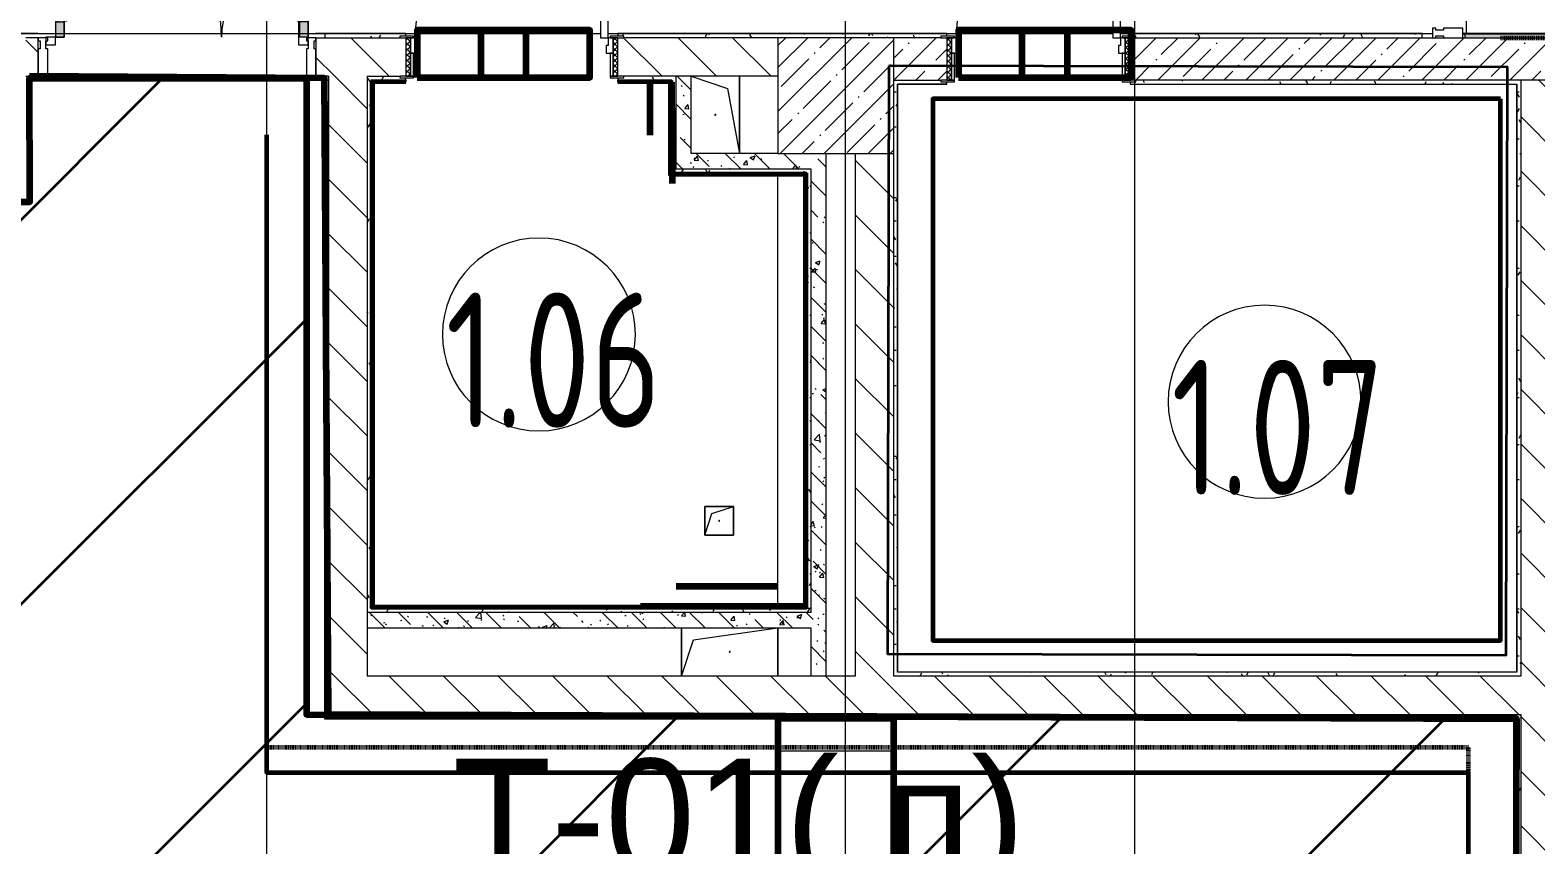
# Model space of a CAD drawing. Header units: millimetres. Extents: x -249154 to 415037, y -45458 to 354837.
# Drawn here: x 12848 to 20654, y 3578 to 7803 of the extents above; entities that cross this region are included whole.
import ezdxf

# ---------------------------------------------------------------- set-up
doc = ezdxf.new("R2010")
doc.units = ezdxf.units.MM
doc.linetypes.add('200_ШТРИХ__ш1_п0_6_', pattern=[320, 200, -120])
doc.linetypes.add('Штрих короткий', pattern=[600, 300, -300])
for name, color, linetype, lineweight in [('0) НЗ Ремонт штукатурка', 6, 'Continuous', 60), ('1) FK12', 5, 'Continuous', 50), ('2)1 штукатурка', 4, 'Continuous', 35), ('3)1 шпаклевка', 4, 'Continuous', 35), ('3.3) Шпаклевка баз. фин. WD5-13', 160, 'Continuous', 140), ('3.4) Ремонт базовой шпаклевки', 6, 'Continuous', 60), ('3.4) Шп. баз 4 в 525 поз 4838м2', 160, 'Continuous', 140), ('3.4) Шп. фин 4 в 529 поз 11227м2', 6, 'Continuous', 140), ('3.5) Ремонт финишной шпаклевки', 3, 'Continuous', 60), ('4) демонтаж НЗ №2', 1, 'Continuous', 35), ('4.1) Дм уборка мусора НЗ 2', 20, 'Continuous', 35), ('501 заделка отвертсии ком', 5, 'Continuous', 158), ('549 штукатурка гипсом', 40, 'Continuous', 60), ('666 покраска FK1', 211, 'Continuous', 60), ('839 штук откосы', 3, 'Continuous', 158), ('874 шпакл откосы', 5, 'Continuous', 158), ('923 Люки', 170, 'Continuous', 120), ('A-AREA-IDEN', 7, 'Continuous', 9), ('A-DETL-GENF', 7, 'Continuous', 9), ('A-DOOR-2', 7, 'Continuous', 5), ('A-DOOR-FRAM-2', 7, 'Continuous', 5), ('A-FLOR', 7, 'Continuous', 9), ('A-GENM', 7, 'Continuous', 9), ('A-GLAZ-CWMG', 7, 'Continuous', 9), ('A-GLAZ-CWMG-1', 7, 'Continuous', 20), ('A-WALL', 7, 'Continuous', 5), ('I-WALL', 7, 'Continuous', 5), ('S-COLS', 7, 'Continuous', 9), ('S-COLS-1', 7, 'Continuous', 5), ('Оси', 7, 'Continuous', 9)]:
    doc.layers.add(name, color=color, linetype=linetype, lineweight=lineweight)
for name, color, linetype, lineweight, true_color in [('A-DOOR-1', 7, 'Continuous', 5, 0xc0c0c0), ('A-DOOR-FRAM-1', 7, 'Continuous', 5, 0xc0c0c0), ('A-WALL-1', 9, 'Continuous', 5, 0x808080), ('A-WALL-FNSH-1', 9, 'Continuous', 5, 0x808080)]:
    doc.layers.add(name, color=color, linetype=linetype, lineweight=lineweight, true_color=true_color)
doc.layers.add('A-FLOR-PATT-1', color=7, linetype='Continuous', lineweight=9, true_color=0xeef6ff, transparency=0.5)
doc.styles.get("Standard").update_dxf_attribs({"font": 'arial.ttf'})
doc.styles.add('СПДС', font='ГОСТ тип А.ttf', dxfattribs={"width": 0.9})
pattern_1 = [(135, (64.7, -136.06), (-141.4214, -141.4214), [])]
pattern_2 = [(135, (64.7, -136.06), (-150.8683, -150.8683), [213.36, -35.56, 7.112, -35.56]), (135, (64.7, 14.71), (-150.8683, -150.8683), []), (50, (64.7, -136.06), (255.0577, -22.3145), [26.67, -293.37]), (355, (64.7, -136.06), (-49.3404, 267.479), [21.336, -234.696]), (100.451, (85.96, -137.92), (205.7195, 245.1636), [22.666, -249.326]), (46.184, (64.7, -64.94), (379.511, -58.86), [40.005, -440.055]), (96.636, (96.33, -69.85), (332.3634, 346.399), [33.999, -373.989]), (351.184, (64.7, -64.94), (332.367, 346.395), [32.004, -352.044]), (21, (100.26, -82.72), (212.2602, -143.1711), [26.67, -293.37]), (326, (100.26, -82.72), (86.5224, 257.8632), [21.336, -234.696]), (71.451, (117.95, -94.65), (298.784, 114.69), [22.666, -249.326]), (37.5, (64.7, -136.06), (4.32385, 118.3775), [6.706, -225.146, 6.706, -231.546, -235.585]), (37.5, (64.7, -136.06), (4.32385, 118.3775), [-470.103, 6.706, -228.879]), (7.5, (64.7, -136.06), (93.5476, 140.2533), [6.706, -129.134, 6.706, -219.812, -89.789]), (7.5, (64.7, -136.06), (93.5476, 140.2533), [-362.356, 6.706, -83.083]), (327.5, (-14.6, -136.06), (189.82734, -8.0202), [6.706, -82.194, 6.706, -270.662, -368.046]), (327.5, (-14.6, -136.06), (189.82734, -8.0202), [-366.268, 6.706, -361.34]), (317.5, (-50.16, -136.06), (207.3811, 35.5976), [6.706, -108.864, 6.706, -177.495, -261.366]), (317.5, (-50.16, -136.06), (207.3811, 35.5976), [-299.771, 6.706, -254.66])]
pattern_3 = [(0, (64.7, -136.06), (243.84, 60.96), [20.117, -162.763, 20.117, -162.763, -975.36]), (0, (64.7, -136.06), (243.84, 60.96), [-365.76, 20.117, -345.643, 20.117, -162.763, -426.72]), (0, (64.7, -136.06), (243.84, 60.96), [-914.4, 20.117, -101.803, 20.117, -284.683]), (120, (156.14, -105.58), (-174.71291, 180.69163), [20.117, -162.763, 20.117, -162.763, -975.36]), (120, (156.14, -105.58), (-174.71291, 180.69163), [-365.76, 20.117, -345.643, 20.117, -162.763, -426.72]), (120, (156.14, -105.58), (-174.71291, 180.69163), [-914.4, 20.117, -101.803, 20.117, -284.683]), (240, (186.62, 16.34), (-69.12709, -241.65163), [20.117, -162.763, 20.117, -162.763, -975.36]), (240, (186.62, 16.34), (-69.12709, -241.65163), [-365.76, 20.117, -345.643, 20.117, -162.763, -426.72]), (240, (186.62, 16.34), (-69.12709, -241.65163), [-914.4, 20.117, -101.803, 20.117, -284.683])]

# ---------------------------------------------------------------- blocks, each defined once
blk = doc.blocks.new('Прямоугольный импост - Импост структурный с накладкой - 160мм Темный-30756008-Объем проектирования 1 этажа')
at = {"layer": 'A-GLAZ-CWMG-1'}
for p, q in [((-50, 0), (-50, 17)), ((-50, 17), (0, 17)), ((-40, 0), (-50, 0)), ((-40, -40), (-40, 0)), ((0, 0), (-10, 0)), ((-10, 0), (-10, -40)), ((0, 17), (0, 0)), ((-50, -140), (-50, -40)), ((-50, -40), (-40, -40)), ((-10, -40), (0, -40)), ((0, -40), (0, -140)), ((0, -140), (-50, -140))]:
    blk.add_line(p, q, dxfattribs=at)
blk = doc.blocks.new('GM_Отверстие прямоугольное _в плите_ - Отверстие-21608348-Объем проектирования 1 этажа')
at = {"layer": 'A-GENM'}
for p, q in [((-250, -125), (-250, 125)), ((-250, 125), (-250, -125)), ((-187.5, 62.5), (250, 125)), ((250, 125), (250, -125)), ((250, -125), (250, 125)), ((-250, -125), (-187.5, 62.5))]:
    blk.add_line(p, q, dxfattribs=at)
for start, end in [(360, 180), (180, 360)]:
    blk.add_arc((0, 0), 2.5, start, end, dxfattribs=at)
blk = doc.blocks.new('GM_Отверстие прямоугольное _в плите_ - Отверстие-23794751-Объем проектирования 1 этажа')
at = {"layer": 'A-GENM'}
for p, q in [((-75, -75), (-75, 75)), ((-75, 75), (75, 75)), ((75, 75), (-75, 75)), ((-75, 75), (-75, -75)), ((-75, -75), (-37.5, 37.5)), ((-37.5, 37.5), (75, 75)), ((75, 75), (75, -75)), ((75, -75), (75, 75)), ((75, -75), (-75, -75)), ((-75, -75), (75, -75))]:
    blk.add_line(p, q, dxfattribs=at)
for start, end in [(360, 180), (180, 360)]:
    blk.add_arc((0, 0), 2.5, start, end, dxfattribs=at)
blk = doc.blocks.new('GM_Отверстие прямоугольное _в плите_ - Отверстие-V115-Объем проектирования 1 этажа')
at = {"layer": 'A-GENM'}
for p, q in [((-200, 125), (200, 125)), ((200, 125), (-200, 125)), ((-137.5, 62.5), (200, 125)), ((-200, -125), (-137.5, 62.5))]:
    blk.add_line(p, q, dxfattribs=at)
for start, end in [(360, 180), (180, 360)]:
    blk.add_arc((0, 0), 2.5, start, end, dxfattribs=at)
blk = doc.blocks.new('BSC_Колонна _Прямоугольная - 600х600-V186-Объем проектирования 1 этажа')
at = {"layer": 'S-COLS-1'}
h = blk.add_hatch(dxfattribs=at)
h.set_pattern_fill('FP_176', color=256, style=0, pattern_type=2)
h.set_pattern_definition([(45, (-16960, -7600), (-114.0493, 114.0493), []), (45, (-16845.95, -7600), (-114.0493, 114.0493), [201.612, -40.322, 6.706, -33.617])])
h.paths.add_polyline_path([(100, -300), (300, -300), (300, 300), (-300, 300), (-300, -300)])
for p, q in [((300, 300), (-300, 300)), ((-300, 300), (-300, -300)), ((300, -300), (300, 300)), ((-300, -300), (300, -300))]:
    blk.add_line(p, q, dxfattribs=at)
blk = doc.blocks.new('110_Дверь_СКБ_1Ст_Внутренняя1 - Д-7_л__950x2100h_Туалет-V200-Объем проектирования 1 этажа')
at = {"layer": 'A-DOOR-2'}
h = blk.add_hatch(dxfattribs=at)
h.set_pattern_fill('FP_88', color=256, style=0, pattern_type=2)
h.set_pattern_definition([(135, (1826.41, 174.685), (-14.14214, -14.14214), []), (225, (1826.41, 174.685), (14.14214, -14.14214), [])])
h.paths.add_polyline_path([(462.5, -110), (487.5, -110), (487.5, 110), (462.5, 109.7), (462.5, -109.8)])
at = {"layer": 'A-DOOR-FRAM-2'}
h = blk.add_hatch(dxfattribs=at)
h.set_pattern_fill('FP_89', color=256, style=0, pattern_type=2)
h.set_pattern_definition([(45, (-296.384, 174.685), (-14.1421, 14.1421), []), (135, (-296.384, 174.685), (-14.1421, -14.1421), [])])
h.paths.add_polyline_path([(-462.5, -110), (-437.5, -110), (-437.5, 110), (-462.5, 110)])
at = {"layer": 'A-DOOR-1'}
for p, q in [((437.5, 960), (397.5, 960)), ((397.5, 960), (397.5, 110)), ((437.5, 110), (437.5, 960)), ((397.5, 110), (437.5, 110))]:
    blk.add_line(p, q, dxfattribs=at)
blk.add_arc((437.5, 110), 850, 90, 180, dxfattribs=at)
at = {"layer": 'A-DOOR-FRAM-1'}
for p, q in [((-422.5, 118), (-492.5, 118)), ((-492.5, 118), (-492.5, 110)), ((-492.5, 110), (-422.5, 110)), ((-437.5, 110), (-462.5, 110)), ((-462.5, 110), (-462.5, -110)), ((-412.5, 110), (-437.5, 110)), ((-437.5, 110), (-437.5, 30)), ((-437.5, -110), (-437.5, 110)), ((-422.5, 110), (-437.5, 110)), ((-437.5, 110), (-437.5, 109)), ((-437.5, 109), (-422.5, 109)), ((-422.5, 110), (-422.5, 118)), ((-422.5, 109), (-422.5, 110)), ((-412.5, 70), (-412.5, 110)), ((437.5, 110), (437.5, 70)), ((462.5, 110), (437.5, 110)), ((517.5, 118), (447.5, 118)), ((447.5, 118), (447.5, 110)), ((462.5, 110), (447.5, 110)), ((447.5, 110), (447.5, 109)), ((447.5, 110), (517.5, 110)), ((447.5, 109), (462.5, 109)), ((462.5, 30), (462.5, 110)), ((487.5, 110), (462.5, 110)), ((462.5, 110), (462.5, -110)), ((462.5, 109), (462.5, 110)), ((487.5, -110), (487.5, 110)), ((517.5, 110), (517.5, 118)), ((-437.5, 30), (-402.5, 30)), ((-422.5, 30), (-437.5, 30)), ((-437.5, 30), (-437.5, -110)), ((-422.5, -110), (-422.5, 30)), ((-402.5, 70), (-412.5, 70)), ((-402.5, 30), (-402.5, 70)), ((437.5, 70), (427.5, 70)), ((427.5, 70), (427.5, 30)), ((427.5, 30), (462.5, 30)), ((462.5, 30), (447.5, 30)), ((447.5, 30), (447.5, -110)), ((462.5, -110), (462.5, 30)), ((-422.5, -110), (-492.5, -110)), ((-492.5, -110), (-492.5, -118)), ((-492.5, -118), (-422.5, -118)), ((-462.5, -110), (-437.5, -110)), ((-437.5, -110), (-422.5, -110)), ((-422.5, -118), (-422.5, -110)), ((447.5, -110), (462.5, -110)), ((517.5, -110), (447.5, -110)), ((447.5, -110), (447.5, -118)), ((447.5, -118), (517.5, -118)), ((462.5, -110), (487.5, -110)), ((517.5, -118), (517.5, -110))]:
    blk.add_line(p, q, dxfattribs=at)
blk = doc.blocks.new('110_Дверь_СКБ_1Ст_Внутренняя1 - Д-4 1100x2100h_су мгн-31800557-Объем проектирования 1 этажа')
at = {"layer": 'A-DOOR-2'}
h = blk.add_hatch(dxfattribs=at)
h.set_pattern_fill('FP_75', color=256, style=0, pattern_type=2)
h.set_pattern_definition([(135, (1751.41, 164.685), (-14.14214, -14.14214), []), (225, (1751.41, 164.685), (14.14214, -14.14214), [])])
h.paths.add_polyline_path([(562.5, 100), (537.5, 100), (537.5, -100), (562.5, -100)])
at = {"layer": 'A-DOOR-FRAM-2'}
h = blk.add_hatch(dxfattribs=at)
h.set_pattern_fill('FP_76', color=256, style=0, pattern_type=2)
h.set_pattern_definition([(45, (-371.384, 164.685), (-14.1421, 14.1421), []), (135, (-371.384, 164.685), (-14.1421, -14.1421), [])])
h.paths.add_polyline_path([(-512.5, 100), (-537.5, 100), (-537.5, -100), (-512.5, -99.3)])
at = {"layer": 'A-DOOR-1'}
for p, q in [((512.5, 1100), (472.5, 1100)), ((472.5, 1100), (472.5, 100)), ((512.5, 100), (512.5, 1100)), ((472.5, 100), (512.5, 100))]:
    blk.add_line(p, q, dxfattribs=at)
blk.add_arc((512.5, 100), 1000, 90, 180, dxfattribs=at)
at = {"layer": 'A-DOOR-FRAM-1'}
for p, q in [((-497.5, 108), (-567.5, 108)), ((-567.5, 108), (-567.5, 100)), ((-567.5, 100), (-497.5, 100)), ((-512.5, 100), (-537.5, 100)), ((-537.5, 100), (-537.5, -100)), ((-487.5, 100), (-512.5, 100)), ((-512.5, 100), (-512.5, 20)), ((-512.5, -100), (-512.5, 100)), ((-497.5, 100), (-512.5, 100)), ((-512.5, 100), (-512.5, 99)), ((-512.5, 99), (-497.5, 99)), ((-497.5, 100), (-497.5, 108)), ((-497.5, 99), (-497.5, 100)), ((-487.5, 60), (-487.5, 100)), ((512.5, 100), (512.5, 60)), ((537.5, 100), (512.5, 100)), ((592.5, 108), (522.5, 108)), ((522.5, 108), (522.5, 100)), ((537.5, 100), (522.5, 100)), ((522.5, 100), (522.5, 99)), ((522.5, 100), (592.5, 100)), ((522.5, 99), (537.5, 99)), ((537.5, 20), (537.5, 100)), ((562.5, 100), (537.5, 100)), ((537.5, 100), (537.5, -100)), ((537.5, 99), (537.5, 100)), ((562.5, -100), (562.5, 100)), ((592.5, 100), (592.5, 108)), ((-512.5, 20), (-477.5, 20)), ((-497.5, 20), (-512.5, 20)), ((-512.5, 20), (-512.5, -100)), ((-497.5, -100), (-497.5, 20)), ((-477.5, 60), (-487.5, 60)), ((-477.5, 20), (-477.5, 60)), ((512.5, 60), (502.5, 60)), ((502.5, 60), (502.5, 20)), ((502.5, 20), (537.5, 20)), ((537.5, 20), (522.5, 20)), ((522.5, 20), (522.5, -100)), ((537.5, -100), (537.5, 20)), ((-497.5, -100), (-567.5, -100)), ((-567.5, -100), (-567.5, -108)), ((-567.5, -108), (-497.5, -108)), ((-537.5, -100), (-512.5, -100)), ((-512.5, -100), (-497.5, -100)), ((-497.5, -108), (-497.5, -100)), ((522.5, -100), (537.5, -100)), ((592.5, -100), (522.5, -100)), ((522.5, -100), (522.5, -108)), ((522.5, -108), (592.5, -108)), ((537.5, -100), (562.5, -100)), ((592.5, -108), (592.5, -100))]:
    blk.add_line(p, q, dxfattribs=at)
blk = doc.blocks.new('Прямоугольный импост - Импост структурный с накладкой - 190мм-32633035-Объем проектирования 1 этажа')
at = {"layer": 'A-GLAZ-CWMG-1'}
for p, q in [((-50, 40), (-50, 190)), ((-50, 190), (0, 190)), ((0, 190), (0, 40)), ((-40, 40), (-50, 40)), ((-50, -17), (-50, 0)), ((-50, 0), (-40, 0)), ((-40, 0), (-40, 40)), ((-10, 40), (-10, 0)), ((0, 40), (-10, 40)), ((-10, 0), (0, 0)), ((0, 0), (0, -17)), ((0, -17), (-50, -17))]:
    blk.add_line(p, q, dxfattribs=at)
blk = doc.blocks.new('Дверь_Витражная_остекление_ - ВВ-6 остекление-32633143-Объем проектирования 1 этажа')
at = {"layer": 'A-DETL-GENF'}
for p, q in [((-630, 880), (-585, 880)), ((-630, 880), (-630, 20)), ((-585, 880), (-630, 880)), ((-630, 880), (-630, 20)), ((-585, 880), (-585, 20)), ((-585, 20), (-585, 880)), ((-630, 800), (-585, 800)), ((-620, 800), (-620, 100)), ((-576, 800), (-576, 100)), ((680, 420), (635, 420)), ((635, 420), (635, 20)), ((680, 420), (635, 420)), ((635, 420), (635, 20)), ((680, 420), (680, 20)), ((680, 20), (680, 420)), ((626, 340), (626, 100)), ((680, 340), (635, 340)), ((670, 340), (670, 100)), ((-630, 100), (-585, 100)), ((680, 100), (635, 100)), ((-585, 20), (-630, 20)), ((-630, 20), (-585, 20))]:
    blk.add_line(p, q, dxfattribs=at)
at = {"layer": 'A-DOOR-1'}
for p, q in [((-630, 880), (-630, 20)), ((630, 420), (630, 20)), ((-630, 20), (-680, 20)), ((-680, 20), (-680, -20)), ((-630, -20), (-630, 20)), ((680, 20), (630, 20)), ((630, 20), (630, -20)), ((680, -20), (680, 20)), ((-680, -20), (-630, -20)), ((630, -20), (680, -20))]:
    blk.add_line(p, q, dxfattribs=at)
for centre, radius, start, end in [((-630, 20), 860, 360, 90), ((630, 20), 400, 90, 180)]:
    blk.add_arc(centre, radius, start, end, dxfattribs=at)
blk = doc.blocks.new('Прямоугольный импост - Импост структурный с накладкой - 190мм-33226183-Объем проектирования 1 этажа')
at = {"layer": 'A-GLAZ-CWMG-1'}
for p, q in [((0, 190), (-50, 190)), ((-50, 190), (-50, 40)), ((0, 40), (0, 190)), ((-50, 40), (-40, 40)), ((-40, 0), (-50, 0)), ((-50, 0), (-50, -17)), ((-40, 40), (-40, 0)), ((-10, 0), (-10, 40)), ((-10, 40), (0, 40)), ((0, 0), (-10, 0)), ((0, -17), (0, 0)), ((-50, -17), (0, -17))]:
    blk.add_line(p, q, dxfattribs=at)
blk = doc.blocks.new('Марка_Помещения - Номер-25198446-Объем проектирования 1 этажа')
at = {"layer": 'A-AREA-IDEN'}
for start, end in [(360, 180), (180, 360)]:
    blk.add_arc((0, 0), 2.5, start, end, dxfattribs=at)

msp = doc.modelspace()

# ---------------------------------------------------------------- hatches: boundary and pattern name
at = {"layer": '4.1) Дм уборка мусора НЗ 2'}
h = msp.add_hatch(dxfattribs=at)
h.set_pattern_fill('ANSI31', color=1, scale=444)
h.paths.add_polyline_path([(14279.7, 7553.9), (12844.7, 7553.9), (12845.7, 6912.9), (11523.7, 6912.9), (11541.5, 7027.5), (11523.7, 7542.9), (8825.7, 7542.9), (8825.7, 6983.9), (7724.7, 7003.9), (7703.7, 7556.9), (3870.3, 7556.9), (3870.3, 383.9), (6873.7, 383.9), (6873.7, 384.9), (8344.4, 384.9), (8344.4, 383.9), (9403.4, 383.9), (9403.4, 384.9), (9995.7, 384.9), (12203.7, 383.9), (12203.7, 385.4), (12843.3, 363.3), (12843.3, 383.9), (14938.4, 383.9), (14937.2, 371.4), (15695.7, 384.9), (15695.7, 308.9), (16553.5, 308.9), (17343.8, 365.3), (17343.8, 383.9), (20540.8, 383.9), (20553.7, 4232.9), (14279.7, 4253.9)])
at = {"layer": 'A-FLOR-PATT-1'}
h = msp.add_hatch(color=256, dxfattribs=at)
h.paths.add_polyline_path([(12979.7, 7783.9), (13024.7, 7783.9), (13024.7, 8626.9), (12979.7, 8626.9), (12979.7, 8277.3)])
h.paths.add_polyline_path([(14244.7, 7783.9), (14289.7, 7783.9), (14289.7, 8166.9), (14244.7, 8166.9), (14244.7, 7806.5)])
h.paths.add_polyline_path([(6429.7, 7783.9), (6429.7, 8676.9), (6384.7, 8676.9), (6384.7, 7783.9)])
h.paths.add_polyline_path([(4609.7, 7783.9), (4654.7, 7783.9), (4654.7, 8656.9), (4609.7, 8656.9), (4609.7, 7836)])
h.paths.add_polyline_path([(20125, 8913.9), (20125, 8948.9), (19267.9, 8948.9), (19267.6, 8945.2), (20118, 8945.2), (20118, 8913.9)])
h.paths.add_polyline_path([(20118, 10678.9), (20125, 10678.9), (20125, 10713.9), (20118, 10713.9)])
h = msp.add_hatch(color=256, dxfattribs=at)
h.paths.add_polyline_path([(4654.7, 7756.9), (4654.7, 7783.9), (4609.7, 7783.9), (4609.7, 7763.9), (4619.7, 7763.9), (4619.7, 7756.9)])
h.paths.add_polyline_path([(14244.7, 7766.9), (14289.7, 7766.9), (14289.7, 7783.9), (14244.7, 7783.9)])
h.paths.add_polyline_path([(12979.7, 7766.9), (13024.7, 7766.9), (13024.7, 7783.9), (12979.7, 7783.9)])
at = {"layer": 'I-WALL'}
h = msp.add_hatch(dxfattribs=at)
h.set_pattern_fill('FP_23', color=256, style=0, pattern_type=2)
h.set_pattern_definition(pattern_1)
h.paths.add_polyline_path([(16194.7, 7563.9), (16724.7, 7563.9), (16724.7, 7763.9), (15894.7, 7763.9), (15894.7, 7563.9), (16174.7, 7563.9)])
h.paths.add_polyline_path([(14614.7, 7563.9), (14794.7, 7563.9), (14794.7, 7763.9), (14329.7, 7763.9), (14329.7, 7563.9), (14594.7, 7563.9)])
h.paths.add_polyline_path([(12889.7, 7563.9), (12889.7, 7763.9), (12824.7, 7763.9), (12824.7, 7563.9), (12844.7, 7563.9)])
h = msp.add_hatch(dxfattribs=at)
h.set_pattern_fill('FP_191', color=256, style=0, pattern_type=2)
h.set_pattern_definition(pattern_3)
h.paths.add_polyline_path([(20064.7, 7763.9), (20064.7, 7783.9), (18549.7, 7783.9), (18549.7, 7771.9), (18579.7, 7771.9), (18579.7, 7763.9), (19341, 7763.9)])
h.paths.add_polyline_path([(17344.7, 7763.9), (17569.7, 7763.9), (17569.7, 7771.9), (17599.7, 7771.9), (17599.7, 7783.9), (15919.7, 7783.9), (15920.7, 7771.9), (15924.7, 7771.9), (15924.7, 7763.9), (17324.7, 7763.9)])
h.paths.add_polyline_path([(14699.1, 7763.9), (14764.7, 7763.9), (14764.7, 7771.9), (14794.7, 7771.9), (14794.7, 7783.9), (14374.7, 7783.9), (14374.7, 7763.9), (14614.7, 7763.9)])
h = msp.add_hatch(dxfattribs=at)
h.set_pattern_fill('FP_1', color=256, style=0, pattern_type=2)
h.set_pattern_definition([(45, (64.7, -136.06), (-114.0493, 114.0493), []), (45, (178.75, -136.06), (-114.0493, 114.0493), [201.612, -40.322, 6.706, -33.617])])
h.paths.add_polyline_path([(20554.7, 7543.9), (21974.7, 7543.9), (21974.7, 7763.9), (18549.7, 7763.9), (18549.7, 7543.9), (20372.5, 7543.9)])
h.paths.add_polyline_path([(17569.7, 7543.9), (17599.7, 7543.9), (17599.7, 7763.9), (17324.7, 7763.9), (17324.7, 7543.9), (17344.7, 7543.9)])
h = msp.add_hatch(dxfattribs=at)
h.set_pattern_fill('FP_191', color=256, style=0, pattern_type=2)
h.set_pattern_definition(pattern_3)
h.paths.add_polyline_path([(29474.4, 7763.9), (30274.7, 7763.9), (30274.7, 7783.9), (25074.7, 7783.9), (25074.7, 7763.9), (29274.4, 7763.9)])
h.paths.add_polyline_path([(38554.7, 7763.9), (38604.7, 7763.9), (38604.7, 7783.9), (32774.7, 7783.9), (32774.7, 7763.9), (38534.6, 7763.9)])
h.paths.add_polyline_path([(22435.6, 7763.9), (22574.7, 7763.9), (22574.7, 7783.9), (20284.7, 7783.9), (20284.7, 7763.9), (21974.7, 7763.9)])
h = msp.add_hatch(dxfattribs=at)
h.set_pattern_fill('FP_191', color=256, style=0, pattern_type=2)
h.set_pattern_definition(pattern_3)
h.paths.add_polyline_path([(14394.7, 4233.9), (14394.7, 7563.9), (14374.7, 7555.9), (14374.7, 4233.9)])
h.paths.add_polyline_path([(14374.7, 7556.9), (14394.7, 7563.9), (14374.7, 7563.9)])
h = msp.add_hatch(dxfattribs=at)
h.set_pattern_fill('FP_23', color=256, style=0, pattern_type=2)
h.set_pattern_definition(pattern_1)
h.paths.add_polyline_path([(14462.1, 4453.9), (14594.7, 4453.9), (14594.7, 7563.9), (14394.7, 7563.9), (14394.7, 4453.9)])
h = msp.add_hatch(dxfattribs=at)
h.set_pattern_fill('FP_191', color=256, style=0, pattern_type=2)
h.set_pattern_definition(pattern_3)
h.paths.add_polyline_path([(16194.7, 7543.9), (16194.7, 7563.9), (15924.7, 7561.6), (15924.7, 7555.9), (15894.7, 7555.9), (15894.7, 7543.9), (16174.7, 7543.9)])
h.paths.add_polyline_path([(14764.7, 7543.9), (14794.7, 7543.9), (14794.7, 7555.9), (14764.7, 7555.9), (14764.7, 7563.9), (14594.7, 7563.9), (14594.7, 7543.9), (14699.1, 7543.9)])
h = msp.add_hatch(dxfattribs=at)
h.set_pattern_fill('FP_191', color=256, style=0, pattern_type=2)
h.set_pattern_definition(pattern_3)
h.paths.add_polyline_path([(14594.7, 4783.9), (14614.7, 4783.9), (14614.7, 7542.9), (14594.7, 7543.9), (14594.7, 4803.9)])
h = msp.add_hatch(dxfattribs=at)
h.set_pattern_fill('FP_191', color=256, style=0, pattern_type=2)
h.set_pattern_definition(pattern_3)
h.paths.add_polyline_path([(16174.7, 7083.9), (16194.7, 7083.9), (16194.7, 7543.9), (16174.7, 7542.3), (16174.7, 7133.9)])
h = msp.add_hatch(dxfattribs=at)
h.set_pattern_fill('FP_41', color=256, style=0, pattern_type=2)
h.set_pattern_definition(pattern_2)
h.paths.add_polyline_path([(16246.4, 7083.9), (16274.7, 7083.9), (16274.7, 7563.9), (16194.7, 7563.9), (16194.7, 7083.9)])
h = msp.add_hatch(dxfattribs=at)
h.set_pattern_fill('FP_191', color=256, style=0, pattern_type=2)
h.set_pattern_definition(pattern_3)
h.paths.add_polyline_path([(20554.7, 7523.9), (20574.7, 7523.9), (20574.7, 7543.9)])
h.paths.add_polyline_path([(20372.5, 7523.9), (20554.7, 7524.9), (20574.7, 7543.9), (18579.7, 7543.6), (18579.7, 7535.9), (18549.7, 7535.9), (18549.7, 7523.9), (20294.7, 7523.9)])
h.paths.add_polyline_path([(17345.7, 7523.9), (17599.7, 7523.9), (17599.7, 7535.9), (17569.7, 7535.9), (17569.7, 7543.9), (17324.7, 7543.9), (17344.7, 7524.9)])
h.paths.add_polyline_path([(17344.7, 7523.9), (17324.7, 7543.9), (17324.7, 7523.9)])
h = msp.add_hatch(dxfattribs=at)
h.set_pattern_fill('FP_191', color=256, style=0, pattern_type=2)
h.set_pattern_definition(pattern_3)
h.paths.add_polyline_path([(17343, 4453.9), (17344.7, 4453.9), (17344.7, 7523.9), (17324.7, 7523.9), (17324.7, 4453.9)])
h = msp.add_hatch(dxfattribs=at)
h.set_pattern_fill('FP_191', color=256, style=0, pattern_type=2)
h.set_pattern_definition(pattern_3)
h.paths.add_polyline_path([(20574.7, 4473.9), (20574.7, 7523.9), (20554.7, 7523.9), (20554.7, 4474.9), (20572.5, 4474)])
h = msp.add_hatch(dxfattribs=at)
h.set_pattern_fill('FP_23', color=256, style=0, pattern_type=2)
h.set_pattern_definition(pattern_1)
h.paths.add_polyline_path([(20774.7, -36.1), (20774.7, 7543.9), (20574.7, 7543.9), (20574.7, -36.1)])
h = msp.add_hatch(dxfattribs=at)
h.set_pattern_fill('FP_41', color=256, style=0, pattern_type=2)
h.set_pattern_definition(pattern_2)
h.paths.add_polyline_path([(16274.7, 7083.9), (16894.7, 7083.9), (16894.7, 7163.9), (16274.7, 7163.9), (16274.7, 7133.9)])
h = msp.add_hatch(dxfattribs=at)
h.set_pattern_fill('FP_41', color=256, style=0, pattern_type=2)
h.set_pattern_definition(pattern_2)
h.paths.add_polyline_path([(16894.7, 4453.9), (16974.7, 4453.9), (16974.7, 7163.9), (16894.7, 7163.9), (16894.7, 4703.9)])
h = msp.add_hatch(dxfattribs=at)
h.set_pattern_fill('FP_23', color=256, style=0, pattern_type=2)
h.set_pattern_definition(pattern_1)
h.paths.add_polyline_path([(17124.7, 4453.9), (17324.7, 4453.9), (17324.7, 7163.9), (17124.7, 7163.9), (17124.7, 4803.9)])
h = msp.add_hatch(dxfattribs=at)
h.set_pattern_fill('FP_191', color=256, style=0, pattern_type=2)
h.set_pattern_definition(pattern_3)
h.paths.add_polyline_path([(16873.7, 7063.9), (16874.4, 7083.9), (16174.7, 7083.9), (16174.7, 7063.9), (16863.7, 7063.9)])
h = msp.add_hatch(dxfattribs=at)
h.set_pattern_fill('FP_191', color=256, style=0, pattern_type=2)
h.set_pattern_definition(pattern_3)
h.paths.add_polyline_path([(16894.7, 4803.9), (16894.7, 7083.9), (16874.7, 7083.9), (16874.8, 4804.9)])
h = msp.add_hatch(dxfattribs=at)
h.set_pattern_fill('FP_41', color=256, style=0, pattern_type=2)
h.set_pattern_definition(pattern_2)
h.paths.add_polyline_path([(16892.1, 4703.9), (16894.7, 4703.9), (16894.7, 4783.9), (14594.7, 4783.9), (14594.7, 4703.9), (16874.7, 4703.9)])
h = msp.add_hatch(dxfattribs=at)
h.set_pattern_fill('FP_191', color=256, style=0, pattern_type=2)
h.set_pattern_definition(pattern_3)
h.paths.add_polyline_path([(16894.7, 4783.9), (16894.7, 4803.9), (14615.7, 4803.9), (14615, 4783.9), (16874.7, 4783.9)])
h = msp.add_hatch(dxfattribs=at)
h.set_pattern_fill('FP_23', color=256, style=0, pattern_type=2)
h.set_pattern_definition(pattern_1)
h.paths.add_polyline_path([(20554.7, 4253.9), (20574.7, 4253.9), (20574.7, 4453.9), (14394.7, 4453.9), (14394.7, 4253.9), (20372.5, 4253.9)])
h = msp.add_hatch(dxfattribs=at)
h.set_pattern_fill('FP_191', color=256, style=0, pattern_type=2)
h.set_pattern_definition(pattern_3)
h.paths.add_polyline_path([(20372.5, 4453.9), (20574.7, 4453.9), (20574.7, 4473.9), (17345.7, 4473.9), (17344.7, 4453.9), (19112.5, 4453.9)])
h = msp.add_hatch(dxfattribs=at)
h.set_pattern_fill('FP_191', color=256, style=0, pattern_type=2)
h.set_pattern_definition(pattern_3)
h.paths.add_polyline_path([(20574.7, 4253.9), (14394.7, 4253.9), (14394.7, 4233.9), (20554.7, 4234.9), (20560.9, 4240.8)])
h.paths.add_polyline_path([(20574.7, 4233.9), (20574.7, 4253.9), (20554.7, 4233.9), (20573.5, 4233.9)])
h = msp.add_hatch(dxfattribs=at)
h.set_pattern_fill('FP_191', color=256, style=0, pattern_type=2)
h.set_pattern_definition(pattern_3)
h.paths.add_polyline_path([(20574.7, -36.1), (20574.7, 4233.9), (20554.7, 4233.9), (20555.8, 2.7), (20564.9, -16.1)])
h.paths.add_polyline_path([(20574.7, -36.1), (20554.7, 2.6), (20554.7, -36.1)])

# ---------------------------------------------------------------- linework, layer by layer
for p, q in [((14614.7, 7532.9), (14794.7, 7532.9)), ((14625.7, 4803.9), (14625.7, 7543.9)), ((14794.7, 7532.9), (14794.7, 7543.9)), ((15894.7, 7543.9), (15894.7, 7532.9)), ((15894.7, 7532.9), (16174.7, 7532.9)), ((16163.7, 7543.9), (16163.7, 7052.9)), ((16174.7, 7532.9), (16174.7, 7052.9)), ((16163.7, 7052.9), (16874.7, 7052.9)), ((16863.7, 7063.9), (16174.7, 7063.9)), ((16863.7, 7063.9), (16863.7, 4803.9)), ((16874.7, 4814.9), (14614.7, 4814.9))]:
    msp.add_line(p, q)
at = {"layer": '0) НЗ Ремонт штукатурка', "color": 3, "linetype": '200_ШТРИХ__ш1_п0_6_', "ltscale": 0.03}
msp.add_lwpolyline([(20470.2, 7763.9), (29874.4, 7763.9)], dxfattribs=at)
at = {"layer": '1) FK12'}
msp.add_lwpolyline([(15894.7, 7532.9), (16163.7, 7532.9), (16163.7, 7052.9), (16863.7, 7052.9), (16863.7, 4814.9), (14625.7, 4814.9), (14625.7, 7532.9), (14794.7, 7532.9)], dxfattribs=at)
at = {"layer": '2)1 штукатурка'}
msp.add_lwpolyline([(3813.7, 7556.9), (7702.7, 7556.9), (7723.7, 7003.9), (8803.7, 7003.9), (8803.7, 7563.9), (11623.7, 7563.9), (11522.7, 6912.9), (12844.7, 6912.9), (12843.7, 7553.9), (14278.7, 7553.9), (14278.7, 4253.9), (20552.7, 4232.9), (20538.6, 4.9), (19402.7, -36.1)], dxfattribs=at)
at = {"layer": '3)1 шпаклевка'}
for p, q in [((14615.7, 7542.9), (14794.7, 7542.9)), ((14615.7, 4804.9), (14615.7, 7542.9)), ((15894.7, 7542.9), (16173.7, 7542.9)), ((16173.7, 7542.9), (16173.7, 7062.9)), ((16173.7, 7062.9), (16873.7, 7062.9)), ((16873.7, 7062.9), (16873.7, 4804.9)), ((16873.7, 4804.9), (14615.7, 4804.9))]:
    msp.add_line(p, q, dxfattribs=at)
at = {"layer": '3)1 шпаклевка', "flags": 128}
msp.add_lwpolyline([(17299.1, 7617.9), (17292, 4569.9), (20500, 4562.4), (20507.1, 7610.4)], close=True, dxfattribs=at)
at = {"layer": '3)1 шпаклевка'}
msp.add_lwpolyline([(12823.9, -36.1), (14903.9, 24.2), (14936.4, 371.4), (15694.9, 384.9), (15694.9, 24.2), (16552.7, 24.2), (16552.7, 308.9), (17323.9, 363.9), (17344.9, 3.9), (20552.9, 4.9), (20552.9, 4232.9), (14393.9, 4253.9), (14372.9, 7553.9), (12843.9, 7563.9)], dxfattribs=at)
at = {"layer": '3.3) Шпаклевка баз. фин. WD5-13', "ltscale": 0.5}
for points in [[(16061, 7532.9), (16061, 7257.8)], [(16196.7, 4919.8), (16724.7, 4919.8)]]:
    msp.add_lwpolyline(points, dxfattribs=at)
at = {"layer": '3.4) Ремонт базовой шпаклевки', "linetype": 'Штрих короткий', "ltscale": 0.01}
msp.add_lwpolyline([(20469.6, 7447.7), (17526.8, 7447.7), (17526.8, 4638.2), (20469.6, 4638.2)], close=True, dxfattribs=at)
msp.add_lwpolyline([(20304.9, 308.9), (20304.9, 3951.9), (14074.7, 3951.9), (14074.7, 7260.6)], dxfattribs=at)
at = {"layer": '3.4) Шп. баз 4 в 525 поз 4838м2'}
for points in [[(14279.7, 7553.9), (14279.7, 4253.9), (20553.7, 4232.9), (20539.6, 4.9), (19403.7, -36.1)], [(14904.7, 24.2), (14937.2, 371.4), (15695.7, 384.9), (15695.7, 24.2), (16553.5, 24.2), (16553.5, 308.9), (17324.7, 363.9), (17345.7, 3.9), (20553.7, 4.9), (20553.7, 4232.9), (14394.7, 4253.9), (14373.7, 7553.9)]]:
    msp.add_lwpolyline(points, dxfattribs=at)
at = {"layer": '3.4) Шп. фин 4 в 529 поз 11227м2'}
for points in [[(3814.7, 7556.9), (7703.7, 7556.9), (7724.7, 7003.9), (8804.7, 7003.9), (8804.7, 7563.9), (11624.7, 7563.9), (11523.7, 6912.9), (12845.7, 6912.9), (12844.7, 7553.9), (14279.7, 7553.9), (14279.7, 4253.9), (20553.7, 4232.9), (20539.6, 4.9), (19403.7, -36.1)], [(12824.7, -36.1), (14904.7, 24.2), (14937.2, 371.4), (15695.7, 384.9), (15695.7, 24.2), (16553.5, 24.2), (16553.5, 308.9), (17324.7, 363.9), (17345.7, 3.9), (20553.7, 4.9), (20553.7, 4232.9), (14394.7, 4253.9), (14373.7, 7553.9), (12844.7, 7563.9)]]:
    msp.add_lwpolyline(points, dxfattribs=at)
at = {"layer": '3.5) Ремонт финишной шпаклевки', "linetype": 'Штрих короткий', "ltscale": 0.01}
msp.add_lwpolyline([(7433.9, 6899.2), (7384.7, 7556.9), (4207.2, 7556.9), (4207.2, 584.4), (20304.9, 584.4), (20304.9, 4082.6), (14074.7, 4082.6), (14074.7, 7260.6)], dxfattribs=at)
at = {"layer": '4) демонтаж НЗ №2'}
for points in [[(3814.7, 7556.9), (7703.7, 7556.9), (7724.7, 7003.9), (8804.7, 7003.9), (8804.7, 7563.9), (11624.7, 7563.9), (11523.7, 6912.9), (12845.7, 6912.9), (12844.7, 7553.9), (14279.7, 7553.9), (14279.7, 4253.9), (20553.7, 4232.9), (20539.6, 4.9), (19403.7, -36.1)], [(12824.7, -36.1), (14904.7, 24.2), (14937.2, 371.4), (15695.7, 384.9), (15695.7, 24.2), (16553.5, 24.2), (16553.5, 308.9), (17324.7, 363.9), (17345.7, 3.9), (20553.7, 4.9), (20553.7, 4232.9), (14394.7, 4253.9), (14373.7, 7553.9), (12844.7, 7563.9)]]:
    msp.add_lwpolyline(points, dxfattribs=at)
at = {"layer": '501 заделка отвертсии ком', "ltscale": 0.5}
for points in [[(14854.7, 7556.9), (15420, 7556.9), (15420, 7802.8), (14854.7, 7802.8)], [(15184.6, 7556.9), (15750, 7556.9), (15750, 7802.8), (15184.6, 7802.8)], [(17659.7, 7556.9), (18225, 7556.9), (18225, 7802.8), (17659.7, 7802.8)], [(17989.6, 7556.9), (18555, 7556.9), (18555, 7802.8), (17989.6, 7802.8)]]:
    msp.add_lwpolyline(points, close=True, dxfattribs=at)
at = {"layer": '549 штукатурка гипсом', "ltscale": 0.01}
msp.add_lwpolyline([(20469.6, 7447.7), (17526.8, 7447.7), (17526.8, 4638.2), (20469.6, 4638.2)], close=True, dxfattribs=at)
msp.add_lwpolyline([(20304.9, 308.9), (20304.9, 3951.9), (14074.7, 3951.9), (14074.7, 7260.6)], dxfattribs=at)
at = {"layer": '666 покраска FK1'}
msp.add_lwpolyline([(12824.7, -36.1), (14904.7, 24.2), (14937.2, 371.4), (15695.7, 384.9), (15695.7, 24.2), (16553.5, 24.2), (16553.5, 308.9), (17324.7, 363.9), (17345.7, 3.9), (20553.7, 4.9), (20553.7, 4232.9), (14394.7, 4253.9), (14373.7, 7553.9), (12844.7, 7563.9)], dxfattribs=at)
at = {"layer": '666 покраска FK1', "ltscale": 0.01}
msp.add_lwpolyline([(20469.6, 7447.7), (17526.8, 7447.7), (17526.8, 4638.2), (20469.6, 4638.2)], close=True, dxfattribs=at)
at = {"layer": '839 штук откосы', "ltscale": 0.5}
msp.add_lwpolyline([(16724.7, 371.4), (17324.7, 371.4), (17324.7, 4233.9), (16724.7, 4233.9)], close=True, dxfattribs=at)
at = {"layer": '874 шпакл откосы', "ltscale": 0.5}
msp.add_lwpolyline([(16724.7, 371.4), (17324.7, 371.4), (17324.7, 4233.9), (16724.7, 4233.9)], close=True, dxfattribs=at)
at = {"layer": '923 Люки', "ltscale": 0.5}
for points in [[(16177.9, 7008.8), (16174.7, 7532.9)], [(16863.7, 4814.9), (16011.3, 4814.9)]]:
    msp.add_lwpolyline(points, dxfattribs=at)
at = {"layer": 'A-FLOR'}
for p, q in [((20294.7, 7783.9), (20294.7, 11743.9)), ((15804.7, 7783.9), (3057.9, 7783.9)), ((14374.7, 7783.9), (14374.7, 7763.9)), ((14794.7, 7771.9), (14794.7, 7783.9)), ((18459.7, 7783.9), (15844.7, 7783.9)), ((15894.7, 7783.9), (15894.7, 7771.9)), ((17599.7, 7771.9), (17599.7, 7783.9)), ((20118, 7783.9), (18499.7, 7783.9)), ((18549.7, 7783.9), (18549.7, 7771.9)), ((20275, 7783.9), (30274.7, 7783.9)), ((14374.7, 7563.9), (14374.7, 7556.9)), ((14374.7, 7555.9), (14374.7, 7277.7)), ((17344.7, 4473.9), (17344.7, 7523.9)), ((18549.7, 7535.9), (18549.7, 7523.9)), ((18549.7, 7523.9), (20553.7, 7523.9)), ((20554.7, 7523.9), (20554.7, 4474.9)), ((14374.7, 7276.5), (14374.7, 4233.9)), ((16724.7, 4814.9), (16724.7, 7052.9)), ((16724.7, 4453.9), (16724.7, 4703.9)), ((20554.7, 4473.9), (17345.7, 4473.9)), ((14374.7, 4233.9), (20553.7, 4233.9)), ((16724.7, 4063.9), (16724.7, 4233.9)), ((17324.7, 4233.9), (17324.7, 4063.9)), ((20554.7, 4233.9), (20554.7, 386.7)), ((17324.7, 4063.9), (16724.7, 4063.9))]:
    msp.add_line(p, q, dxfattribs=at)
at = {"layer": 'A-WALL'}
for p, q in [((14329.7, 7763.9), (14764.7, 7763.9)), ((16724.7, 7763.9), (15924.7, 7763.9)), ((14614.7, 7543.9), (14614.7, 7543.9)), ((14794.7, 7543.9), (14614.7, 7543.9)), ((14614.7, 7532.9), (14614.7, 4803.9)), ((15894.7, 7543.9), (16174.7, 7543.9)), ((16174.7, 7063.9), (16174.7, 7543.9)), ((16874.7, 7063.9), (16873.7, 7063.9)), ((16874.7, 7063.9), (16874.7, 4814.9)), ((16894.7, 4803.9), (14625.7, 4803.9)), ((16874.7, 4803.9), (16874.7, 4804.9)), ((17345.7, 4473.9), (17344.7, 4473.9)), ((20554.7, 4474.9), (20554.7, 4473.9))]:
    msp.add_line(p, q, dxfattribs=at)
at = {"layer": 'A-WALL-1'}
for p, q in [((12889.7, 7763.9), (12824.7, 7763.9)), ((12889.7, 7563.9), (12889.7, 7763.9)), ((14329.7, 7763.9), (14329.7, 7563.9)), ((14374.7, 7783.9), (14374.7, 7763.9)), ((15919.7, 7783.9), (15919.7, 7771.9)), ((17569.7, 7763.9), (17324.7, 7763.9)), ((18579.7, 7763.9), (21974.7, 7763.9)), ((20064.7, 7763.9), (20064.7, 7783.9)), ((20284.7, 7783.9), (20284.7, 7763.9)), ((12824.7, 7563.9), (12889.7, 7563.9)), ((14394.7, 7563.9), (14329.7, 7563.9)), ((14374.7, 7556.9), (14374.7, 7277.7)), ((14394.7, 7563.9), (14394.7, 4253.9)), ((14594.7, 7563.9), (14764.7, 7563.9)), ((14594.7, 7563.9), (14594.7, 4453.9)), ((14794.7, 7543.9), (14794.7, 7555.9)), ((15894.7, 7555.9), (15894.7, 7543.9)), ((16724.7, 7563.9), (15924.7, 7563.9)), ((16194.7, 7563.9), (16194.7, 7083.9)), ((16274.7, 7163.9), (16274.7, 7563.9)), ((17324.7, 7543.9), (17569.7, 7543.9)), ((17344.7, 7523.9), (17345.7, 7523.9)), ((17599.7, 7523.9), (17599.7, 7535.9)), ((21974.7, 7543.9), (18579.7, 7543.9)), ((20553.7, 7523.9), (20554.7, 7523.9)), ((20574.7, 7543.9), (20574.7, 4453.9)), ((16724.7, 7163.9), (16274.7, 7163.9)), ((16974.7, 4453.9), (16974.7, 7163.9)), ((17124.7, 7163.9), (17124.7, 4453.9)), ((17324.7, 4453.9), (17324.7, 7163.9)), ((16194.7, 7083.9), (16894.7, 7083.9)), ((16894.7, 7083.9), (16894.7, 4783.9)), ((16894.7, 4783.9), (14594.7, 4783.9)), ((14594.7, 4703.9), (16894.7, 4703.9)), ((16894.7, 4703.9), (16894.7, 4453.9)), ((17124.7, 4453.9), (14594.7, 4453.9)), ((20574.7, 4453.9), (17324.7, 4453.9)), ((14394.7, 4253.9), (20574.7, 4253.9)), ((20553.7, 4233.9), (20554.7, 4233.9)), ((20574.7, 4253.9), (20574.7, -36.1))]:
    msp.add_line(p, q, dxfattribs=at)
at = {"layer": 'A-WALL-FNSH-1'}
for p, q in [((12889.7, 7784.9), (7724.7, 7784.9)), ((12889.7, 7783.9), (12889.7, 7784.9)), ((14794.7, 7784.9), (14329.7, 7784.9)), ((14329.7, 7784.9), (14329.7, 7783.9)), ((14794.7, 7783.9), (14794.7, 7784.9)), ((17599.7, 7784.9), (15894.7, 7784.9)), ((15894.7, 7784.9), (15894.7, 7783.9)), ((17599.7, 7783.9), (17599.7, 7784.9)), ((20064.7, 7784.9), (18549.7, 7784.9)), ((18549.7, 7784.9), (18549.7, 7783.9)), ((20064.7, 7783.9), (20064.7, 7784.9)), ((22574.7, 7784.9), (20274.7, 7784.9)), ((20274.7, 7784.9), (20274.7, 7783.9)), ((20274.7, 7783.9), (20275, 7783.9)), ((12889.7, 7556.9), (12849.7, 7556.9)), ((12849.7, 7556.9), (12849.7, 7555.9)), ((12849.7, 7555.9), (12889.7, 7555.9)), ((12889.7, 7555.9), (12889.7, 7556.9)), ((14374.7, 7556.9), (14329.7, 7556.9)), ((14329.7, 7556.9), (14329.7, 7555.9)), ((14329.7, 7555.9), (14374.7, 7555.9)), ((14374.7, 7553.9), (14373.7, 7553.9)), ((14373.7, 7553.9), (14373.7, 4232.9)), ((14614.7, 7532.9), (14794.7, 7532.9)), ((14625.7, 4803.9), (14625.7, 7543.9)), ((14794.7, 7532.9), (14794.7, 7543.9)), ((15894.7, 7543.9), (15894.7, 7532.9)), ((15894.7, 7532.9), (16174.7, 7532.9)), ((16163.7, 7543.9), (16163.7, 7052.9)), ((17599.7, 7523.9), (17345.7, 7523.9)), ((17345.7, 4474.9), (17345.7, 7522.9)), ((17345.7, 7522.9), (17599.7, 7522.9)), ((17599.7, 7522.9), (17599.7, 7523.9)), ((18549.7, 7523.9), (18549.7, 7522.9)), ((18549.7, 7522.9), (20553.7, 7522.9)), ((20553.7, 7522.9), (20553.7, 4474.9)), ((14374.7, 7276.5), (14374.7, 7277.7)), ((16163.7, 7052.9), (16874.7, 7052.9)), ((16863.7, 7063.9), (16174.7, 7063.9)), ((16174.7, 7052.9), (16174.7, 7063.9)), ((16863.7, 7063.9), (16863.7, 4803.9)), ((16874.7, 4814.9), (14614.7, 4814.9)), ((16874.7, 4804.9), (16874.7, 4814.9)), ((20553.7, 4474.9), (17345.7, 4474.9)), ((14373.7, 4232.9), (20553.7, 4232.9)), ((20553.7, 4232.9), (20553.7, 4.9))]:
    msp.add_line(p, q, dxfattribs=at)
at = {"layer": 'I-WALL'}
for p, q in [((14614.7, 7543.9), (14614.7, 7532.9)), ((16873.7, 7063.9), (16863.7, 7063.9)), ((14614.7, 4803.9), (14625.7, 4803.9))]:
    msp.add_line(p, q, dxfattribs=at)
at = {"layer": 'Оси'}
for points in [[(14074.7, -2042.3), (14074.7, 2957.7), (14074.7, 22262), (14074.7, 27262)], [(17074.7, -2042.3), (17074.7, 2957.7), (17074.7, 22262), (17074.7, 27262)], [(18574.7, -2042.3), (18574.7, 2957.7), (18574.7, 22262), (18574.7, 27262)]]:
    msp.add_lwpolyline(points, dxfattribs=at)

# ---------------------------------------------------------------- block references
at = {"layer": 'A-AREA-IDEN', "xscale": 199.9999999999999, "yscale": 199.9999999999999, "zscale": 199.9999999999999}
for p in [(15485.4, 6225.2), (19247.2, 5876.3)]:
    msp.add_blockref('Марка_Помещения - Номер-25198446-Объем проектирования 1 этажа', p, dxfattribs=at)
at = {"layer": 'A-DOOR-1'}
for name, p in [('110_Дверь_СКБ_1Ст_Внутренняя1 - Д-4 1100x2100h_су мгн-31800557-Объем проектирования 1 этажа', (15332.2, 7663.9)), ('Дверь_Витражная_остекление_ - ВВ-6 остекление-32633143-Объем проектирования 1 этажа', (13609.7, 7746.9)), ('110_Дверь_СКБ_1Ст_Внутренняя1 - Д-7_л__950x2100h_Туалет-V200-Объем проектирования 1 этажа', (18062.2, 7653.9))]:
    msp.add_blockref(name, p, dxfattribs=at)
at = {"layer": 'A-GENM', "rotation": 270.0000000000001}
msp.add_blockref('GM_Отверстие прямоугольное _в плите_ - Отверстие-V115-Объем проектирования 1 этажа', (16399.7, 7363.9), dxfattribs=at)
at = {"layer": 'A-GENM'}
for name, p in [('GM_Отверстие прямоугольное _в плите_ - Отверстие-23794751-Объем проектирования 1 этажа', (16419.7, 5258.9)), ('GM_Отверстие прямоугольное _в плите_ - Отверстие-21608348-Объем проектирования 1 этажа', (16474.7, 4578.9))]:
    msp.add_blockref(name, p, dxfattribs=at)
at = {"layer": 'A-GLAZ-CWMG', "extrusion": (0, 0, -1)}
for name, p, rotation in [('Прямоугольный импост - Импост структурный с накладкой - 160мм Темный-30756008-Объем проектирования 1 этажа', (-20135, 7763.9), 270.0000000000001), ('Прямоугольный импост - Импост структурный с накладкой - 190мм-32633035-Объем проектирования 1 этажа', (-14329.7, 7746.9), 180)]:
    msp.add_blockref(name, p, dxfattribs=dict(at, rotation=rotation))
at = {"layer": 'A-GLAZ-CWMG', "rotation": 180}
msp.add_blockref('Прямоугольный импост - Импост структурный с накладкой - 190мм-33226183-Объем проектирования 1 этажа', (12889.7, 7746.9), dxfattribs=at)
at = {"layer": 'S-COLS'}
msp.add_blockref('BSC_Колонна _Прямоугольная - 600х600-V186-Объем проектирования 1 этажа', (17024.7, 7463.9), dxfattribs=at)

# ---------------------------------------------------------------- texts
at = {"layer": '923 Люки', "insert": (15037.6, 4024.7), "char_height": 600, "width": 3064.482, "attachment_point": 1}
msp.add_mtext('T-01( п)', dxfattribs=at)
at = {"layer": 'A-AREA-IDEN', "char_height": 700, "width": 1212.151, "attachment_point": 1, "style": 'СПДС'}
for s, insert in [('1.06', (15001.6, 6442.3)), ('1.07', (18763.4, 6093.4))]:
    msp.add_mtext(s, dxfattribs=dict(at, insert=insert))

doc.saveas('drawing.dxf')
